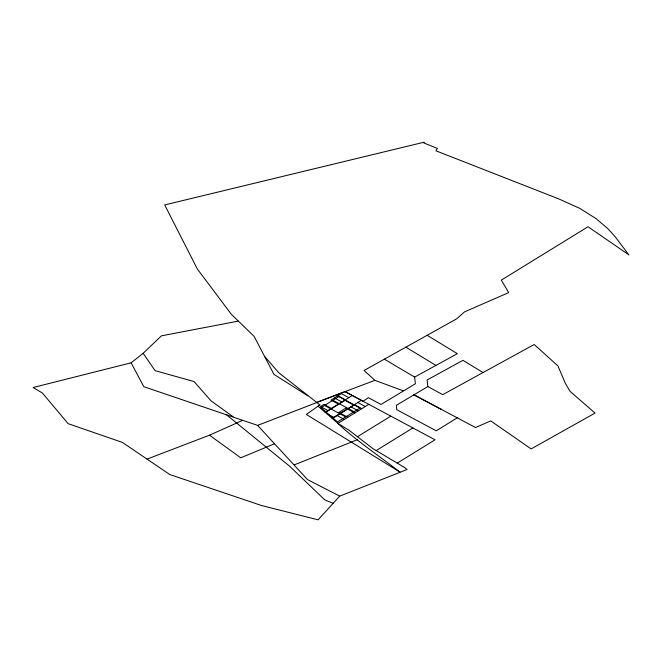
<?xml version="1.0" encoding="UTF-8"?>
<svg xmlns="http://www.w3.org/2000/svg" width="662" height="662" viewBox="0 0 662 662"><rect width="100%" height="100%" fill="white"/><g stroke="black" fill="none" stroke-linecap="round" stroke-linejoin="round"><path stroke-width="0.99" d="M319.887 404.904L306.341 414.429L399.98 472.105C379.103 455.861 356.909 441.19 337.463 423.084L349.536 430.59L372.772 448.538L404.54 467.471L407.072 469.507L339.738 496.136L318.116 519.827L261.664 505.561L169.77 474.538L122.487 442.448L68.12 423.663L42.36 392.963L33.1 387.527L131.126 362.809L143.149 353.309L161.437 335.833L238.353 321.103M384.341 359.176L414.635 377.1L415.388 383.778L381.031 404.449L368.386 397.68L363.041 401.255L345.076 391.631L257.642 425.385L143.786 386.682L131.126 362.809M457.202 417.821L436.283 430.838L396.745 409.67L396.414 405.285L427.842 386.542L442.704 394.668L534.193 344.513L557.967 365.954L565.34 383.356L570.056 391.333L595.022 413.08L531.131 448.927L490.732 420.891L475.515 427.536L413.551 394.618L441.339 409.406M325.141 412.294L352.358 395.504M326.076 412.037L344.985 400.369L353.963 405.185L334.037 417.482L329.568 415.057M332.125 418.343L361.328 400.328M397.25 463.127L435.042 439.808L368.808 404.341L337.943 423.382L318.083 406.178L319.87 404.896L278.801 372.756L264.519 356.313M376.198 450.582L412.881 427.942M357.463 436.713L390.837 416.133M414.635 377.1L457.368 353.673L427.147 335.295M147.047 459.114L209.482 435.191L242.59 420.395M339.738 496.136L307.557 479.611L274.507 443.788L240.769 457.814L209.482 435.191M294.284 464.856L357.29 439.733M403.059 390.745L374.891 380.344L316.502 402.38M333.185 503.319L324.827 499.918L289.757 466.329L226.007 414.371M345.117 391.623L368.808 404.341M348.866 397.655L341.41 393.633L330.942 400.088L338.398 404.118M357.819 402.496L365.275 406.526M337.918 395.785L345.382 399.815M354.327 404.647L361.783 408.677M334.434 397.936L341.89 401.966M350.835 406.799L358.291 410.829M332.92 400.287L354.071 411.706M354.807 412.98L345.862 408.148L338.878 412.451L347.831 417.283M331.422 408.421L323.966 404.391L320.474 406.542L327.938 410.572M324.546 405.45L345.696 416.878M336.884 415.405L344.339 419.435M483.045 372.549L462.961 360.335L427.098 379.996L427.842 386.542M405.889 347.161L435.927 365.424M307.739 395.777L273.944 374.378L254.092 336.346L231.419 314.392L197.309 268.962L164.714 204.93L424.251 142.173L423.879 142.992L437.408 148.437L435.952 150.804L558.662 198.865L579.664 208.323L596.131 218.667L607.931 228.729L614.981 236.5L628.9 254.887L588.038 226.743L501.299 280.142L508.722 292.612L464.575 311.86L456.763 318.778L364.083 370.48L374.891 380.344M233.082 416.746L211.07 400.874L194.024 381.544L155.073 370.646L143.149 353.309M257.642 425.385L274.507 443.788M338.886 396.604L320.996 407.643L337.496 421.934L360.029 408.032L338.886 396.604"/></g></svg>
